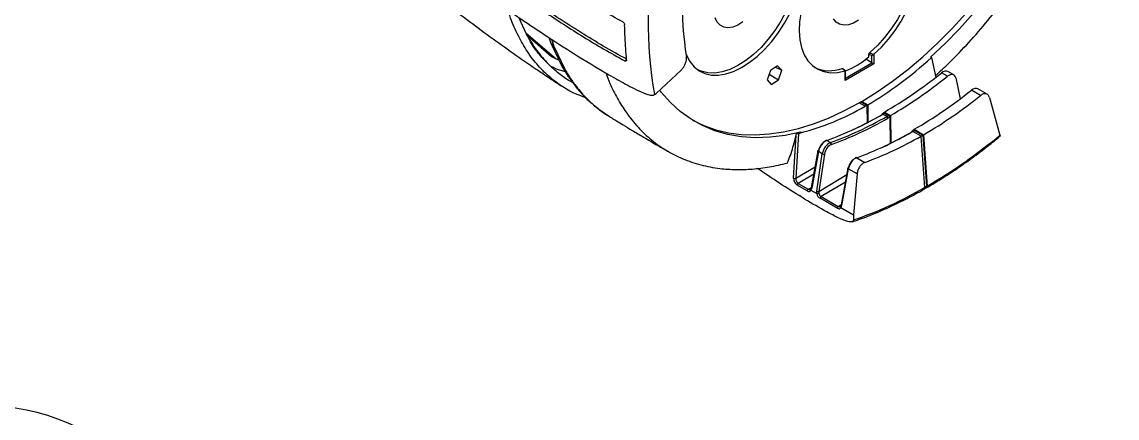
# Model space of a CAD drawing. Header units: inches. Extents: x 1.2 to 44.8, y 1.3 to 32.8.
# Drawn here: x 8.37 to 16.69, y 18.39 to 21.4 of the extents above; entities that cross this region are included whole.
import ezdxf

# ---------------------------------------------------------------- set-up
doc = ezdxf.new("R2010")
doc.units = ezdxf.units.IN
doc.header["$MEASUREMENT"] = 0
doc.layers.add('OBJECT', color=7, linetype='Continuous')

msp = doc.modelspace()

# ---------------------------------------------------------------- linework, layer by layer
at = {"layer": 'OBJECT'}
for p, q in [((12.2029, 21.3057), (12.1444, 21.4337)), ((12.1977, 21.3172), (12.4264, 21.1181)), ((12.2072, 21.2989), (12.3923, 21.1378)), ((12.3727, 21.2815), (12.3839, 21.2464)), ((12.3839, 21.2464), (12.3893, 21.2328)), ((12.3893, 21.2328), (12.4729, 21.0591)), ((12.3911, 21.2696), (12.4061, 21.2228)), ((12.4114, 21.2094), (12.4929, 21.0402)), ((14.804, 21.1376), (14.804, 21.1537)), ((14.8259, 21.0889), (14.8259, 21.144)), ((14.8401, 21.1533), (14.8411, 21.154)), ((14.8411, 21.154), (14.8411, 21.0801)), ((12.3923, 21.1378), (12.4264, 21.1181)), ((12.4264, 21.1181), (12.4481, 21.1106)), ((12.4729, 21.0591), (12.515, 20.9907)), ((12.9503, 21.1043), (12.965, 21.116)), ((14.1102, 21.0668), (14.055, 21.0302)), ((14.094, 21.056), (14.1414, 21.032)), ((14.1414, 21.032), (14.1102, 21.0668)), ((14.8411, 21.0801), (14.6229, 20.9542)), ((14.6263, 20.9736), (14.8259, 21.0889)), ((14.8259, 21.0889), (14.7797, 21.1156)), ((15.2725, 21.1318), (15.2783, 21.1284)), ((15.2783, 21.1284), (15.3115, 20.9781)), ((12.515, 20.9907), (12.5634, 20.9233)), ((13.187, 20.8552), (13.3781, 21.0342)), ((14.055, 21.0302), (14.031, 20.9587)), ((14.0459, 21.0031), (14.1174, 20.9605)), ((14.1174, 20.9605), (14.1414, 21.032)), ((14.6229, 21.0281), (14.6238, 21.0284)), ((14.6229, 20.9542), (14.6229, 21.0281)), ((14.6263, 20.9655), (14.6263, 21.0291)), ((15.3998, 20.9866), (15.3553, 21.0123)), ((15.4484, 20.9971), (15.4034, 21.0231)), ((15.4635, 20.9741), (15.4984, 20.8162)), ((12.5809, 20.9083), (12.5635, 20.9233)), ((14.031, 20.9587), (14.0622, 20.9239)), ((14.0622, 20.9239), (14.1174, 20.9605)), ((15.7028, 20.8502), (15.6307, 20.8919)), ((13.174, 20.8477), (13.187, 20.8552)), ((15.6523, 20.8408), (15.5826, 20.881)), ((15.72, 20.826), (15.7998, 20.5399)), ((12.731, 20.7527), (12.7397, 20.7458)), ((12.7436, 20.7431), (12.7316, 20.7534)), ((12.7397, 20.7458), (12.7457, 20.7412)), ((12.752, 20.7365), (12.7403, 20.7466)), ((12.7512, 20.7365), (12.8315, 20.6815)), ((14.7442, 20.7934), (14.7307, 20.7856)), ((14.7756, 20.7597), (14.7307, 20.7856)), ((14.7442, 20.7934), (14.7891, 20.7675)), ((14.7489, 20.7902), (14.7497, 20.7965)), ((14.7497, 20.7965), (14.7946, 20.7706)), ((14.7891, 20.7675), (14.7756, 20.7597)), ((14.7891, 20.7675), (14.7911, 20.6345)), ((14.7946, 20.7706), (14.7965, 20.6373)), ((14.9184, 20.7081), (14.9048, 20.7003)), ((14.9241, 20.7075), (14.9106, 20.6997)), ((14.9406, 20.6824), (14.9106, 20.6997)), ((14.9214, 20.7085), (14.9215, 20.7152)), ((14.9215, 20.7152), (14.9675, 20.6887)), ((14.9241, 20.7075), (14.9541, 20.6902)), ((14.9406, 20.6824), (14.9541, 20.6902)), ((14.9622, 20.6763), (14.9487, 20.6685)), ((14.9622, 20.6763), (14.9652, 20.4763)), ((14.9675, 20.6887), (14.9706, 20.479)), ((14.254, 20.5533), (14.2852, 20.563)), ((14.291, 20.5597), (14.2852, 20.563)), ((15.1457, 20.5769), (15.1321, 20.569)), ((15.1514, 20.5763), (15.1379, 20.5685)), ((15.2003, 20.5324), (15.1379, 20.5685)), ((15.1487, 20.5773), (15.1488, 20.584)), ((15.1488, 20.584), (15.2193, 20.5433)), ((15.1514, 20.5763), (15.2139, 20.5402)), ((14.232, 20.2128), (14.2508, 20.5403)), ((14.2678, 20.5522), (14.2482, 20.2121)), ((14.2508, 20.5403), (14.254, 20.5533)), ((14.4837, 20.4999), (14.5122, 20.4834)), ((15.2139, 20.5402), (15.2003, 20.5324)), ((15.2287, 20.1425), (15.2003, 20.5324)), ((15.2139, 20.5402), (15.2422, 20.1503)), ((15.2193, 20.5433), (15.2476, 20.1534)), ((14.4167, 20.4201), (14.3661, 20.1413)), ((14.42, 20.4155), (14.3694, 20.1366)), ((14.4069, 20.115), (14.4498, 20.3983)), ((14.4498, 20.3983), (14.42, 20.4155)), ((14.4659, 20.3964), (14.423, 20.1131)), ((14.711, 20.3687), (14.7727, 20.333)), ((14.2482, 20.2121), (14.3948, 20.2998)), ((14.3847, 20.2437), (14.2671, 20.1735)), ((14.423, 20.1131), (14.6351, 20.2399)), ((14.644, 20.2889), (14.5934, 20.0101)), ((14.6474, 20.2842), (14.5968, 20.0054)), ((14.7144, 20.2455), (14.6474, 20.2842)), ((14.7144, 20.2455), (14.6857, 19.9353)), ((14.3353, 20.1163), (14.2592, 20.1603)), ((14.2671, 20.1735), (14.3433, 20.1295)), ((14.3433, 20.1295), (14.3664, 20.1433)), ((14.6249, 20.1838), (14.4403, 20.0735)), ((15.2287, 20.1398), (15.2211, 20.1406)), ((15.2422, 20.1503), (15.2287, 20.1425)), ((14.3637, 20.1212), (14.407, 20.0962)), ((14.5627, 19.9851), (14.4323, 20.0603)), ((14.4403, 20.0735), (14.5706, 19.9982)), ((15.2221, 20.1292), (15.2396, 20.1392)), ((14.5706, 19.9982), (14.5938, 20.0121)), ((14.591, 19.99), (14.6857, 19.9353)), ((14.6857, 19.9353), (14.6857, 19.8958))]:
    msp.add_line(p, q, dxfattribs=at)
at = {"layer": 'OBJECT', "flags": 128}
for points in [[(16.6143, 23.8973), (16.6079, 23.7587), (16.594, 23.6165), (16.5728, 23.4714), (16.5443, 23.3239), (16.5086, 23.1746), (16.4658, 23.0241), (16.4162, 22.8731), (16.36, 22.7222), (16.2973, 22.5719), (16.2284, 22.4229), (16.1536, 22.2758), (16.0732, 22.1312), (15.9876, 21.9897), (15.8971, 21.8519), (15.802, 21.7182), (15.7027, 21.5894), (15.5997, 21.4658), (15.4934, 21.348), (15.3842, 21.2365), (15.2725, 21.1318)], [(14.8411, 21.154), (14.8983, 21.208), (14.9526, 21.2687), (15.0032, 21.3352), (15.0491, 21.4063), (15.0895, 21.4808), (15.1238, 21.5575), (15.1514, 21.6349), (15.1717, 21.7119), (15.1845, 21.7869), (15.1895, 21.8589), (15.1866, 21.9264), (15.1759, 21.9884), (15.1576, 22.0438), (15.132, 22.0917), (15.0995, 22.1311), (15.0606, 22.1615), (15.0162, 22.1824), (14.9668, 22.1932), (14.9134, 22.194), (14.8569, 22.1846), (14.7982, 22.1652)], [(15.0377, 22.1738), (15.0722, 22.1462), (15.1049, 22.1066), (15.1306, 22.0586), (15.149, 22.0029), (15.1596, 21.9406), (15.1624, 21.8727), (15.1572, 21.8004), (15.1441, 21.725), (15.1235, 21.6477), (15.0956, 21.5699), (15.0609, 21.493), (15.02, 21.4183), (14.9737, 21.3471), (14.9227, 21.2807), (14.8679, 21.2201), (14.8103, 21.1664)], [(14.6658, 22.0888), (14.6071, 22.0404), (14.5506, 21.9846), (14.4972, 21.9221), (14.4478, 21.8543), (14.4033, 21.7821), (14.3645, 21.7069), (14.332, 21.6299), (14.3064, 21.5524), (14.2881, 21.4759), (14.2774, 21.4015), (14.2745, 21.3307), (14.2795, 21.2645), (14.2923, 21.2042), (14.3126, 21.1508), (14.3402, 21.1051), (14.3745, 21.0681), (14.4149, 21.0402), (14.4608, 21.0221), (14.5114, 21.0139), (14.5657, 21.016), (14.6229, 21.0281)], [(13.4125, 21.1587), (13.4171, 21.1473), (13.4425, 21.0992), (13.4748, 21.0595), (13.5135, 21.0288), (13.5578, 21.0077), (13.6071, 20.9965), (13.6603, 20.9955), (13.7168, 21.0046), (13.7754, 21.0236), (13.8352, 21.0524), (13.8951, 21.0903), (13.9542, 21.1367), (14.0113, 21.1908), (14.0656, 21.2517), (14.116, 21.3184), (14.1617, 21.3896), (14.202, 21.4642), (14.2361, 21.5409), (14.2634, 21.6184), (14.2836, 21.6953), (14.2961, 21.7703)], [(14.2693, 21.7882), (14.257, 21.713), (14.237, 21.6358), (14.2097, 21.5581), (14.1756, 21.481), (14.1353, 21.4061), (14.0894, 21.3345), (14.0388, 21.2676), (13.9843, 21.2064), (13.9269, 21.1521), (13.8676, 21.1056), (13.8075, 21.0677), (13.7474, 21.039), (13.6886, 21.0201), (13.632, 21.0113), (13.5787, 21.0127), (13.5294, 21.0244), (13.503, 21.0358)], [(13.8455, 21.4002), (13.8071, 21.3757), (13.769, 21.3605), (13.7329, 21.3551), (13.7003, 21.3598), (13.6724, 21.3743), (13.6504, 21.3981), (13.6352, 21.4302)], [(14.7246, 21.4121), (14.6861, 21.3899), (14.6484, 21.377), (14.613, 21.3741), (14.5814, 21.3813), (14.5549, 21.3982), (14.5345, 21.4242)], [(14.7497, 20.7965), (14.8668, 20.8689), (14.9835, 20.9496), (15.0992, 21.0384), (15.2135, 21.1348), (15.3258, 21.2385), (15.4358, 21.349), (15.5429, 21.4659)], [(14.2852, 20.563), (14.168, 20.5382), (14.0535, 20.524), (13.9423, 20.5204), (13.8349, 20.5274), (13.7317, 20.5451), (13.6332, 20.5733), (13.5399, 20.6119), (13.4522, 20.6607), (13.3704, 20.7196), (13.295, 20.7882), (13.2263, 20.8662), (13.2147, 20.8812)], [(13.463, 20.6538), (13.549, 20.6127), (13.6403, 20.5808), (13.736, 20.5583), (13.8359, 20.5455), (13.9394, 20.5422), (14.0462, 20.5487), (14.1559, 20.5647), (14.2679, 20.5903), (14.3819, 20.6254), (14.4973, 20.6697), (14.6138, 20.7232), (14.7307, 20.7856)], [(14.42, 20.4155), (14.4186, 20.4164), (14.4175, 20.4175), (14.4169, 20.4186), (14.4166, 20.4197), (14.4167, 20.4201)], [(14.6474, 20.2842), (14.6459, 20.2852), (14.6449, 20.2863), (14.6442, 20.2874), (14.644, 20.2884), (14.644, 20.2889)], [(14.3694, 20.1366), (14.368, 20.1376), (14.3669, 20.1387), (14.3663, 20.1398), (14.366, 20.1408), (14.3661, 20.1413)], [(14.5968, 20.0054), (14.5953, 20.0064), (14.5943, 20.0075), (14.5936, 20.0085), (14.5934, 20.0096), (14.5934, 20.0101)]]:
    msp.add_lwpolyline(points, dxfattribs=at)
at = {"layer": 'OBJECT'}
for centre, radius, start, end in [((16.5364, 21.5966), 3.154, 171.56024, 188.43976), ((16.65, 21.4282), 3.5242, 170.51921, 189.48079), ((14.3847, 21.6308), 0.6496, 291.83035, 310.20211), ((14.5075, 21.3056), 0.2765, 245.23463, 289.64933), ((13.4067, 23.6461), 3.5934, 300.29355, 308.67775), ((14.9081, 20.6956), 0.00569, 125.35867, 184.60834), ((14.9072, 20.6953), 0.00552, 52.81786, 115.87167), ((14.9207, 20.7029), 0.00567, 53.76669, 114.92285), ((14.931, 20.6675), 0.0177, 3.22928, 57.34777), ((14.9445, 20.6753), 0.0177, 3.22965, 57.34774), ((15.1354, 20.5644), 0.00569, 125.35867, 184.60834), ((15.1345, 20.5641), 0.00552, 52.81786, 115.87167), ((15.1481, 20.5717), 0.00567, 53.76669, 114.92285), ((14.4803, 20.4946), 0.00629, 57.94968, 179.10907), ((14.5036, 20.4707), 0.0153, 352.86331, 55.82407), ((13.8481, 22.874), 2.7039, 289.9955, 300.00623), ((13.1545, 23.732), 4.1458, 300.32345, 309.64802), ((14.4206, 20.4189), 0.00409, 100.21152, 162.51389), ((14.4603, 20.4183), 0.0226, 242.35273, 284.24147), ((14.7076, 20.3633), 0.00629, 57.94968, 179.10907), ((14.6479, 20.2877), 0.00409, 100.21152, 162.51389), ((14.2408, 20.2302), 0.0195, 243.07248, 292.18823), ((14.277, 20.1585), 0.0179, 123.43351, 174.25633), ((13.7124, 22.7584), 3.0236, 288.77684, 300.09721), ((14.3531, 20.1145), 0.0179, 123.43351, 174.25633), ((14.4174, 20.135), 0.0226, 242.35273, 284.24147), ((14.4502, 20.0585), 0.0179, 123.43351, 174.25633), ((14.5805, 19.9833), 0.0179, 123.43351, 174.25633), ((8.0619, 16.7992), 1.687, 0.00027, 90.00026)]:
    msp.add_arc(centre, radius, start, end, dxfattribs=at)
for centre, major_axis, ratio, start_param, end_param in [((14.4254, 21.8473), (4.1954, -1.9171), 0.10364, 4.849977, 4.855214), ((14.7572, 22.9022), (1.2612, 2.2644), 0.587367, 3.920825, 4.188753), ((14.833, 21.0848), (0.0115, -0.0066), 0.00007, 0.785439, 2.234062), ((14.9573, 23.4116), (1.7103, 2.8636), 0.56722, 3.937633, 4.122341), ((14.9209, 23.4327), (1.6229, 2.914), 0.587367, 3.920167, 4.104874), ((15.3644, 20.9572), (0.0393, 0.0657), 0.56722, 0.008429, 0.980748), ((15.4108, 20.9304), (0.0372, 0.0669), 0.587367, 5.698107, 7.246467), ((14.6148, 20.9589), (0.0081, 0.0141), 0.577335, 4.71243, 5.497828), ((15.5917, 20.826), (0.0393, 0.0657), 0.56722, 0.008429, 0.980748), ((15.1846, 23.2804), (1.7103, 2.8636), 0.56722, 3.937633, 4.122341), ((14.7544, 22.9006), (1.2612, 2.2644), 0.587367, 3.644801, 3.911965), ((14.9627, 23.4054), (1.7105, 2.8635), 0.567185, 3.748364, 3.930776), ((14.9101, 23.4358), (1.6228, 2.9141), 0.587401, 3.730837, 3.913249), ((14.9182, 23.4313), (1.6285, 2.924), 0.587367, 3.730869, 3.913297), ((14.9546, 23.4102), (1.7162, 2.8734), 0.56722, 3.836452, 3.930764), ((14.745, 23.5311), (1.6229, 2.914), 0.587367, 3.696678, 3.706734), ((15.19, 23.2742), (1.7105, 2.8635), 0.567185, 3.748364, 3.930776), ((15.1819, 23.279), (1.7162, 2.8734), 0.56722, 3.837257, 3.930764), ((14.4647, 20.438), (0.0334, 0.0559), 0.56722, 0.606743, 2.155102), ((14.4728, 20.4331), (0.0391, 0.0658), 0.568755, 0.605517, 2.153876), ((14.5029, 20.4157), (0.0374, 0.0668), 0.585881, 0.590672, 2.139031), ((14.5111, 20.4112), (0.0317, 0.0568), 0.587367, 0.589276, 2.137636), ((14.692, 20.3067), (0.0334, 0.0559), 0.56722, 0.606743, 2.155102), ((14.7001, 20.3019), (0.0391, 0.0658), 0.568755, 0.605517, 2.153876), ((14.2618, 20.1963), (-0.0179, 0.0382), 0.62513, 0.856803, 2.410148), ((14.2698, 20.2001), (-0.0119, 0.0284), 0.644249, 0.886879, 2.440224), ((14.338, 20.1523), (-0.0179, 0.0382), 0.62517, 2.410124, 3.533428), ((14.346, 20.1561), (-0.0119, 0.0284), 0.644458, 2.440101, 3.233846), ((14.3398, 20.1545), (-0.0122, 0.041), 0.679725, 3.609607, 4.072789), ((14.4368, 20.0985), (-0.0122, 0.041), 0.679635, 0.966107, 1.429289), ((14.435, 20.0963), (-0.0179, 0.0382), 0.62513, 1.286844, 2.410148), ((14.4447, 20.1011), (-0.0053, 0.0313), 0.703219, 1.062087, 1.510613), ((14.443, 20.1001), (-0.0119, 0.0284), 0.644249, 1.335405, 2.440224), ((14.5653, 20.021), (-0.0179, 0.0382), 0.62517, 2.410124, 3.533428), ((14.5734, 20.0249), (-0.0119, 0.0284), 0.644458, 2.440101, 3.233846), ((14.5671, 20.0233), (-0.0122, 0.041), 0.679725, 3.609607, 4.072789)]:
    msp.add_ellipse(centre, major_axis=major_axis, ratio=ratio, start_param=start_param, end_param=end_param, dxfattribs=at)
for points, knots in [([(15.3088, 20.9904), (15.3444, 21.0232), (15.4308, 21.1029), (15.5643, 21.2432), (15.709, 21.4091), (15.8507, 21.5889), (15.9877, 21.7808), (16.119, 21.9853), (16.242, 22.1991), (16.3534, 22.4173), (16.4523, 22.6373), (16.539, 22.8584), (16.613, 23.0825), (16.6627, 23.2592), (16.6842, 23.3595), (16.6898, 23.3855)], [0, 0, 0, 0, 0.054592, 0.132536, 0.211932, 0.291827, 0.375218, 0.459189, 0.544998, 0.631446, 0.714515, 0.798165, 0.883649, 0.969764, 1, 1, 1, 1]), ([(12.9333, 21.3996), (12.8812, 21.4283), (12.7155, 21.5192), (12.4556, 21.6817), (12.1631, 21.8707), (11.9844, 21.9969), (11.9036, 22.0539)], [0, 0, 0, 0, 0.139862, 0.444142, 0.748935, 1, 1, 1, 1]), ([(11.1864, 21.8643), (11.1885, 21.8626), (11.2129, 21.8421), (11.3379, 21.739), (11.5781, 21.5461), (11.9177, 21.2906), (12.1825, 21.1043), (12.3524, 20.9895), (12.4162, 20.9469), (12.4546, 20.9217), (12.4666, 20.9139)], [0, 0, 0, 0, 0.005271, 0.062096, 0.314518, 0.594363, 0.858395, 0.915424, 0.973466, 1, 1, 1, 1]), ([(11.9234, 21.7678), (11.9904, 21.7187), (12.1246, 21.6204), (12.3619, 21.4599), (12.5832, 21.3173), (12.7881, 21.1924), (12.8962, 21.1337), (12.9503, 21.1043)], [0, 0, 0, 0, 0.20949, 0.419188, 0.709279, 0.854553, 1, 1, 1, 1]), ([(12.965, 21.116), (12.9047, 21.149), (12.7839, 21.215), (12.55, 21.3595), (12.264, 21.5443), (12.0473, 21.701), (11.9409, 21.778)], [0, 0, 0, 0, 0.1630482, 0.3264554, 0.6691543, 1, 1, 1, 1]), ([(11.9229, 21.5907), (11.9852, 21.5456), (12.1098, 21.4553), (12.3172, 21.3164), (12.5396, 21.1724), (12.7399, 21.0491), (12.9061, 20.9531), (13.0142, 20.8951), (13.0935, 20.8589), (13.1338, 20.8454), (13.1518, 20.8424), (13.1607, 20.8424), (13.168, 20.8442), (13.1717, 20.8464), (13.174, 20.8477)], [0, 0, 0, 0, 0.166249, 0.332713, 0.525725, 0.718888, 0.815397, 0.912105, 0.960433, 0.979666, 0.986627, 0.990405, 0.994209, 1, 1, 1, 1]), ([(12.6535, 20.8226), (12.6272, 20.8321), (12.5605, 20.8563), (12.462, 20.9134), (12.3587, 20.9929), (12.2678, 21.0898), (12.189, 21.2009), (12.1228, 21.3262), (12.0798, 21.4243), (12.0628, 21.4835), (12.0602, 21.4925)], [0, 0, 0, 0, 0.095003, 0.240055, 0.38835, 0.537879, 0.681412, 0.825959, 0.973444, 1, 1, 1, 1]), ([(12.9333, 21.3996), (12.9349, 21.3986), (12.9381, 21.3966), (12.9424, 21.3918), (12.9457, 21.3862), (12.9475, 21.381), (12.9477, 21.378), (12.9478, 21.3768)], [0, 0, 0, 0, 0.213779, 0.427557, 0.64147, 0.856441, 1, 1, 1, 1]), ([(12.2029, 21.3057), (12.2272, 21.2639), (12.2759, 21.1799), (12.3376, 21.1122), (12.3685, 21.0782)], [0, 0, 0, 0, 0.497911, 1, 1, 1, 1]), ([(12.3685, 21.0782), (12.3419, 21.1052), (12.2885, 21.1596), (12.2362, 21.2397), (12.2102, 21.2914), (12.2029, 21.3057)], [0, 0, 0, 0, 0.4169813, 0.8380001, 1, 1, 1, 1]), ([(12.963, 21.1114), (12.9583, 21.168), (12.951, 21.2548), (12.9486, 21.3454), (12.9478, 21.3768)], [0, 0, 0, 0, 0.652061, 1, 1, 1, 1]), ([(12.4061, 21.2228), (12.3994, 21.2271), (12.3895, 21.2335), (12.3861, 21.2436), (12.3851, 21.2468)], [0, 0, 0, 0, 0.680447, 1, 1, 1, 1]), ([(12.4114, 21.2094), (12.4047, 21.2138), (12.3949, 21.2201), (12.3915, 21.2301), (12.3904, 21.2333)], [0, 0, 0, 0, 0.687442, 1, 1, 1, 1]), ([(12.4061, 21.2228), (12.407, 21.2206), (12.4087, 21.2161), (12.4105, 21.2117), (12.4114, 21.2094)], [0, 0, 0, 0, 0.499983, 1, 1, 1, 1]), ([(14.804, 21.1537), (14.804, 21.1543), (14.8041, 21.1561), (14.8051, 21.1592), (14.8069, 21.1627), (14.8088, 21.1651), (14.81, 21.1661), (14.8103, 21.1664)], [0, 0, 0, 0, 0.157413, 0.407293, 0.657414, 0.909287, 1, 1, 1, 1]), ([(14.8103, 21.1664), (14.8163, 21.1638), (14.8263, 21.1594), (14.8362, 21.155), (14.8401, 21.1533)], [0, 0, 0, 0, 0.60643, 1, 1, 1, 1]), ([(14.8259, 21.144), (14.8259, 21.144), (14.8268, 21.1446), (14.8291, 21.146), (14.8329, 21.1484), (14.8369, 21.1511), (14.8391, 21.1526), (14.8401, 21.1533)], [0, 0, 0, 0, 0.006138, 0.254994, 0.577239, 0.809771, 1, 1, 1, 1]), ([(12.5524, 20.9387), (12.5458, 20.9421), (12.5084, 20.9612), (12.4457, 21.0062), (12.3943, 21.0542), (12.3685, 21.0782)], [0, 0, 0, 0, 0.096177, 0.546869, 1, 1, 1, 1]), ([(12.3842, 21.0641), (12.41, 21.0522), (12.4449, 21.0359), (12.4836, 21.0273), (12.4939, 21.025)], [0, 0, 0, 0, 0.734919, 1, 1, 1, 1]), ([(12.4929, 21.0402), (12.4859, 21.0444), (12.4775, 21.0495), (12.4742, 21.058), (12.4737, 21.0595)], [0, 0, 0, 0, 0.83042, 1, 1, 1, 1]), ([(12.963, 21.1114), (12.963, 21.1099), (12.963, 21.1068), (12.961, 21.1037), (12.9577, 21.1023), (12.9539, 21.1026), (12.9513, 21.1038), (12.9503, 21.1043)], [0, 0, 0, 0, 0.215764, 0.431522, 0.647398, 0.86336, 1, 1, 1, 1]), ([(13.3781, 21.0342), (13.3835, 21.04), (13.3942, 21.0514), (13.4069, 21.0746), (13.4152, 21.099), (13.418, 21.1194), (13.4169, 21.1298), (13.4165, 21.1337)], [0, 0, 0, 0, 0.218818, 0.437649, 0.656092, 0.873718, 1, 1, 1, 1]), ([(14.8033, 21.135), (14.8036, 21.1355), (14.804, 21.1363), (14.804, 21.1373), (14.804, 21.1376)], [0, 0, 0, 0, 0.664835, 1, 1, 1, 1]), ([(12.4929, 21.0402), (12.4995, 21.0289), (12.5128, 21.0062), (12.5269, 20.9846), (12.5339, 20.9737)], [0, 0, 0, 0, 0.499467, 1, 1, 1, 1]), ([(12.5339, 20.9737), (12.5268, 20.9779), (12.519, 20.9824), (12.5158, 20.9902), (12.5155, 20.9909)], [0, 0, 0, 0, 0.909963, 1, 1, 1, 1]), ([(12.5339, 20.9737), (12.5415, 20.9625), (12.5567, 20.9401), (12.5729, 20.9189), (12.5809, 20.9083)], [0, 0, 0, 0, 0.499294, 1, 1, 1, 1]), ([(12.8043, 21.0124), (12.8143, 20.9856), (12.84, 20.9171), (12.8914, 20.817), (12.9616, 20.7046), (13.0477, 20.5981), (13.1503, 20.5011), (13.2641, 20.4208), (13.3889, 20.3572), (13.5246, 20.3112), (13.6601, 20.2856), (13.7917, 20.2766), (13.9176, 20.2807), (14.0481, 20.2962), (14.1382, 20.3171), (14.1833, 20.3276)], [0, 0, 0, 0, 0.045882, 0.117364, 0.189184, 0.275676, 0.362771, 0.449128, 0.536085, 0.624927, 0.714415, 0.784986, 0.855879, 0.927769, 1, 1, 1, 1]), ([(14.6004, 21.0453), (14.601, 21.0454), (14.6024, 21.0457), (14.6039, 21.0455), (14.6045, 21.0448), (14.6046, 21.0447)], [0, 0, 0, 0, 0.341328, 0.891213, 1, 1, 1, 1]), ([(14.6238, 21.0284), (14.6191, 21.0318), (14.6113, 21.0374), (14.6035, 21.043), (14.6004, 21.0453)], [0, 0, 0, 0, 0.604349, 1, 1, 1, 1]), ([(14.6262, 21.0292), (14.625, 21.0301), (14.6178, 21.0353), (14.6106, 21.0405), (14.6047, 21.0448)], [0, 0, 0, 0, 0.172164, 1, 1, 1, 1]), ([(14.6262, 21.0291), (14.6262, 21.0291), (14.6264, 21.0293), (14.6258, 21.0292), (14.6244, 21.0286), (14.6238, 21.0284)], [0, 0, 0, 0, 0.076222, 0.584328, 1, 1, 1, 1]), ([(12.5634, 20.9233), (12.5892, 20.8919), (12.6408, 20.8292), (12.7009, 20.7782), (12.731, 20.7527)], [0, 0, 0, 0, 0.499855, 1, 1, 1, 1]), ([(12.5809, 20.9083), (12.6059, 20.878), (12.6559, 20.8171), (12.7143, 20.7678), (12.7436, 20.7431)], [0, 0, 0, 0, 0.4973002, 1, 1, 1, 1]), ([(15.72, 20.826), (15.719, 20.8298), (15.7176, 20.8332), (15.7143, 20.8393), (15.7123, 20.8421), (15.7078, 20.8468), (15.7054, 20.8488), (15.6999, 20.8519), (15.6969, 20.853), (15.6907, 20.8544), (15.6874, 20.8547), (15.6806, 20.8542), (15.6771, 20.8536), (15.6665, 20.8503), (15.6593, 20.8463), (15.6523, 20.8408)], [0, 0, 0, 0, 0.125, 0.125, 0.25, 0.25, 0.375, 0.375, 0.5, 0.5, 0.625, 0.625, 0.75, 0.75, 1, 1, 1, 1]), ([(12.7436, 20.7431), (12.745, 20.742), (12.7478, 20.7398), (12.7506, 20.7376), (12.752, 20.7365)], [0, 0, 0, 0, 0.499818, 1, 1, 1, 1]), ([(12.752, 20.7365), (12.753, 20.7357), (12.7549, 20.7342), (12.7569, 20.7327), (12.7578, 20.732)], [0, 0, 0, 0, 0.499879, 1, 1, 1, 1]), ([(12.7578, 20.732), (12.781, 20.7145), (12.8048, 20.6964), (12.8307, 20.6821), (12.8314, 20.6817)], [0, 0, 0, 0, 0.97241, 1, 1, 1, 1]), ([(12.8313, 20.6816), (12.8374, 20.6778), (12.8558, 20.6665), (12.8908, 20.645), (12.9425, 20.6136), (13.011, 20.5724), (13.0985, 20.5204), (13.1918, 20.4657), (13.2562, 20.429), (13.2848, 20.4126)], [0, 0, 0, 0, 0.040614, 0.122562, 0.233414, 0.384276, 0.576555, 0.812068, 1, 1, 1, 1]), ([(14.1833, 20.3276), (14.1914, 20.3469), (14.2075, 20.3857), (14.2274, 20.448), (14.2414, 20.4999), (14.2487, 20.5311), (14.2508, 20.5403)], [0, 0, 0, 0, 0.292482, 0.584918, 0.877324, 1, 1, 1, 1]), ([(14.254, 20.5533), (14.2551, 20.5529), (14.2575, 20.5521), (14.2614, 20.5516), (14.265, 20.5516), (14.2669, 20.552), (14.2678, 20.5522)], [0, 0, 0, 0, 0.255766, 0.511462, 0.768897, 1, 1, 1, 1]), ([(15.2431, 20.1419), (15.2736, 20.1597), (15.3463, 20.202), (15.461, 20.2767), (15.5866, 20.3647), (15.6994, 20.4492), (15.7697, 20.5069), (15.7987, 20.5308)], [0, 0, 0, 0, 0.163394, 0.389182, 0.614935, 0.840615, 1, 1, 1, 1]), ([(15.7998, 20.5399), (15.8002, 20.5383), (15.8011, 20.5352), (15.8006, 20.532), (15.7994, 20.531), (15.799, 20.5306)], [0, 0, 0, 0, 0.3723322, 0.7423391, 1, 1, 1, 1]), ([(14.7727, 20.333), (14.7667, 20.3301), (14.7547, 20.3243), (14.7379, 20.3066), (14.7245, 20.2846), (14.7168, 20.2632), (14.7151, 20.2503), (14.7144, 20.2455)], [0, 0, 0, 0, 0.21674, 0.433466, 0.650587, 0.868524, 1, 1, 1, 1]), ([(14.6857, 19.8958), (14.6857, 19.894), (14.6857, 19.8903), (14.6837, 19.8856), (14.6789, 19.8816), (14.6631, 19.8787), (14.6191, 19.8903), (14.5498, 19.9217), (14.4357, 19.9824), (14.2939, 20.067), (14.1247, 20.1731), (14.0125, 20.2493), (13.9564, 20.2873)], [0, 0, 0, 0, 0.005819, 0.011647, 0.019463, 0.033696, 0.082102, 0.19691, 0.312999, 0.541772, 0.770891, 1, 1, 1, 1]), ([(14.3661, 20.1413), (14.3659, 20.1402), (14.365, 20.136), (14.3632, 20.1332), (14.362, 20.1311)], [0, 0, 0, 0, 0.253732, 1, 1, 1, 1]), ([(15.2242, 20.1306), (15.2252, 20.1312), (15.2272, 20.1325), (15.2289, 20.1363), (15.229, 20.14), (15.2287, 20.1422), (15.2287, 20.1425)], [0, 0, 0, 0, 0.3091, 0.625051, 0.942241, 1, 1, 1, 1]), ([(15.2476, 20.1534), (15.2477, 20.1517), (15.248, 20.1482), (15.2464, 20.1439), (15.243, 20.1406), (15.2394, 20.1401), (15.2375, 20.1399)], [0, 0, 0, 0, 0.203104, 0.406558, 0.679275, 1, 1, 1, 1]), ([(15.2422, 20.1503), (15.2423, 20.1489), (15.2426, 20.146), (15.2417, 20.1424), (15.24, 20.1397), (15.2384, 20.1387), (15.2376, 20.1382)], [0, 0, 0, 0, 0.251587, 0.498844, 0.761578, 1, 1, 1, 1]), ([(14.362, 20.1311), (14.3614, 20.1303), (14.3606, 20.129), (14.3596, 20.1288), (14.3593, 20.1287)], [0, 0, 0, 0, 0.692823, 1, 1, 1, 1]), ([(14.3632, 20.1216), (14.3626, 20.1226), (14.3613, 20.1246), (14.3608, 20.1277), (14.3611, 20.13), (14.362, 20.1309), (14.3622, 20.1312)], [0, 0, 0, 0, 0.295588, 0.591172, 0.886899, 1, 1, 1, 1]), ([(14.3632, 20.1216), (14.3633, 20.1215), (14.3635, 20.1213), (14.3636, 20.1212), (14.3637, 20.1212)], [0, 0, 0, 0, 0.730559, 1, 1, 1, 1]), ([(14.407, 20.0962), (14.4071, 20.0962), (14.4073, 20.0961), (14.4074, 20.0961), (14.4075, 20.0961)], [0, 0, 0, 0, 0.73095, 1, 1, 1, 1]), ([(14.4225, 20.0993), (14.4224, 20.0993), (14.422, 20.0992), (14.4206, 20.0987), (14.418, 20.0978), (14.4142, 20.0969), (14.4104, 20.0963), (14.4084, 20.0961), (14.4075, 20.0961)], [0, 0, 0, 0, 0.018613, 0.083452, 0.312956, 0.542043, 0.77102, 1, 1, 1, 1]), ([(14.6772, 19.8822), (14.6854, 19.8848), (14.735, 19.9003), (14.8268, 19.936), (14.9525, 19.9892), (15.0788, 20.0509), (15.1695, 20.0983), (15.2179, 20.127), (15.2241, 20.1307)], [0, 0, 0, 0, 0.0458686, 0.2757385, 0.5057468, 0.7358504, 0.9660134, 1, 1, 1, 1]), ([(14.5893, 19.9999), (14.5887, 19.999), (14.5879, 19.9977), (14.5869, 19.9975), (14.5866, 19.9975)], [0, 0, 0, 0, 0.692823, 1, 1, 1, 1]), ([(14.5906, 19.9904), (14.5899, 19.9914), (14.5886, 19.9934), (14.5881, 19.9965), (14.5885, 19.9988), (14.5893, 19.9997), (14.5895, 19.9999)], [0, 0, 0, 0, 0.295588, 0.591172, 0.886899, 1, 1, 1, 1]), ([(14.5934, 20.0101), (14.5932, 20.009), (14.5923, 20.0048), (14.5906, 20.0019), (14.5893, 19.9998)], [0, 0, 0, 0, 0.253732, 1, 1, 1, 1]), ([(14.5906, 19.9904), (14.5907, 19.9903), (14.5908, 19.9901), (14.5909, 19.99), (14.591, 19.99)], [0, 0, 0, 0, 0.730559, 1, 1, 1, 1])]:
    msp.add_open_spline(points, degree=3, knots=knots, dxfattribs=at)

doc.saveas('drawing.dxf')
